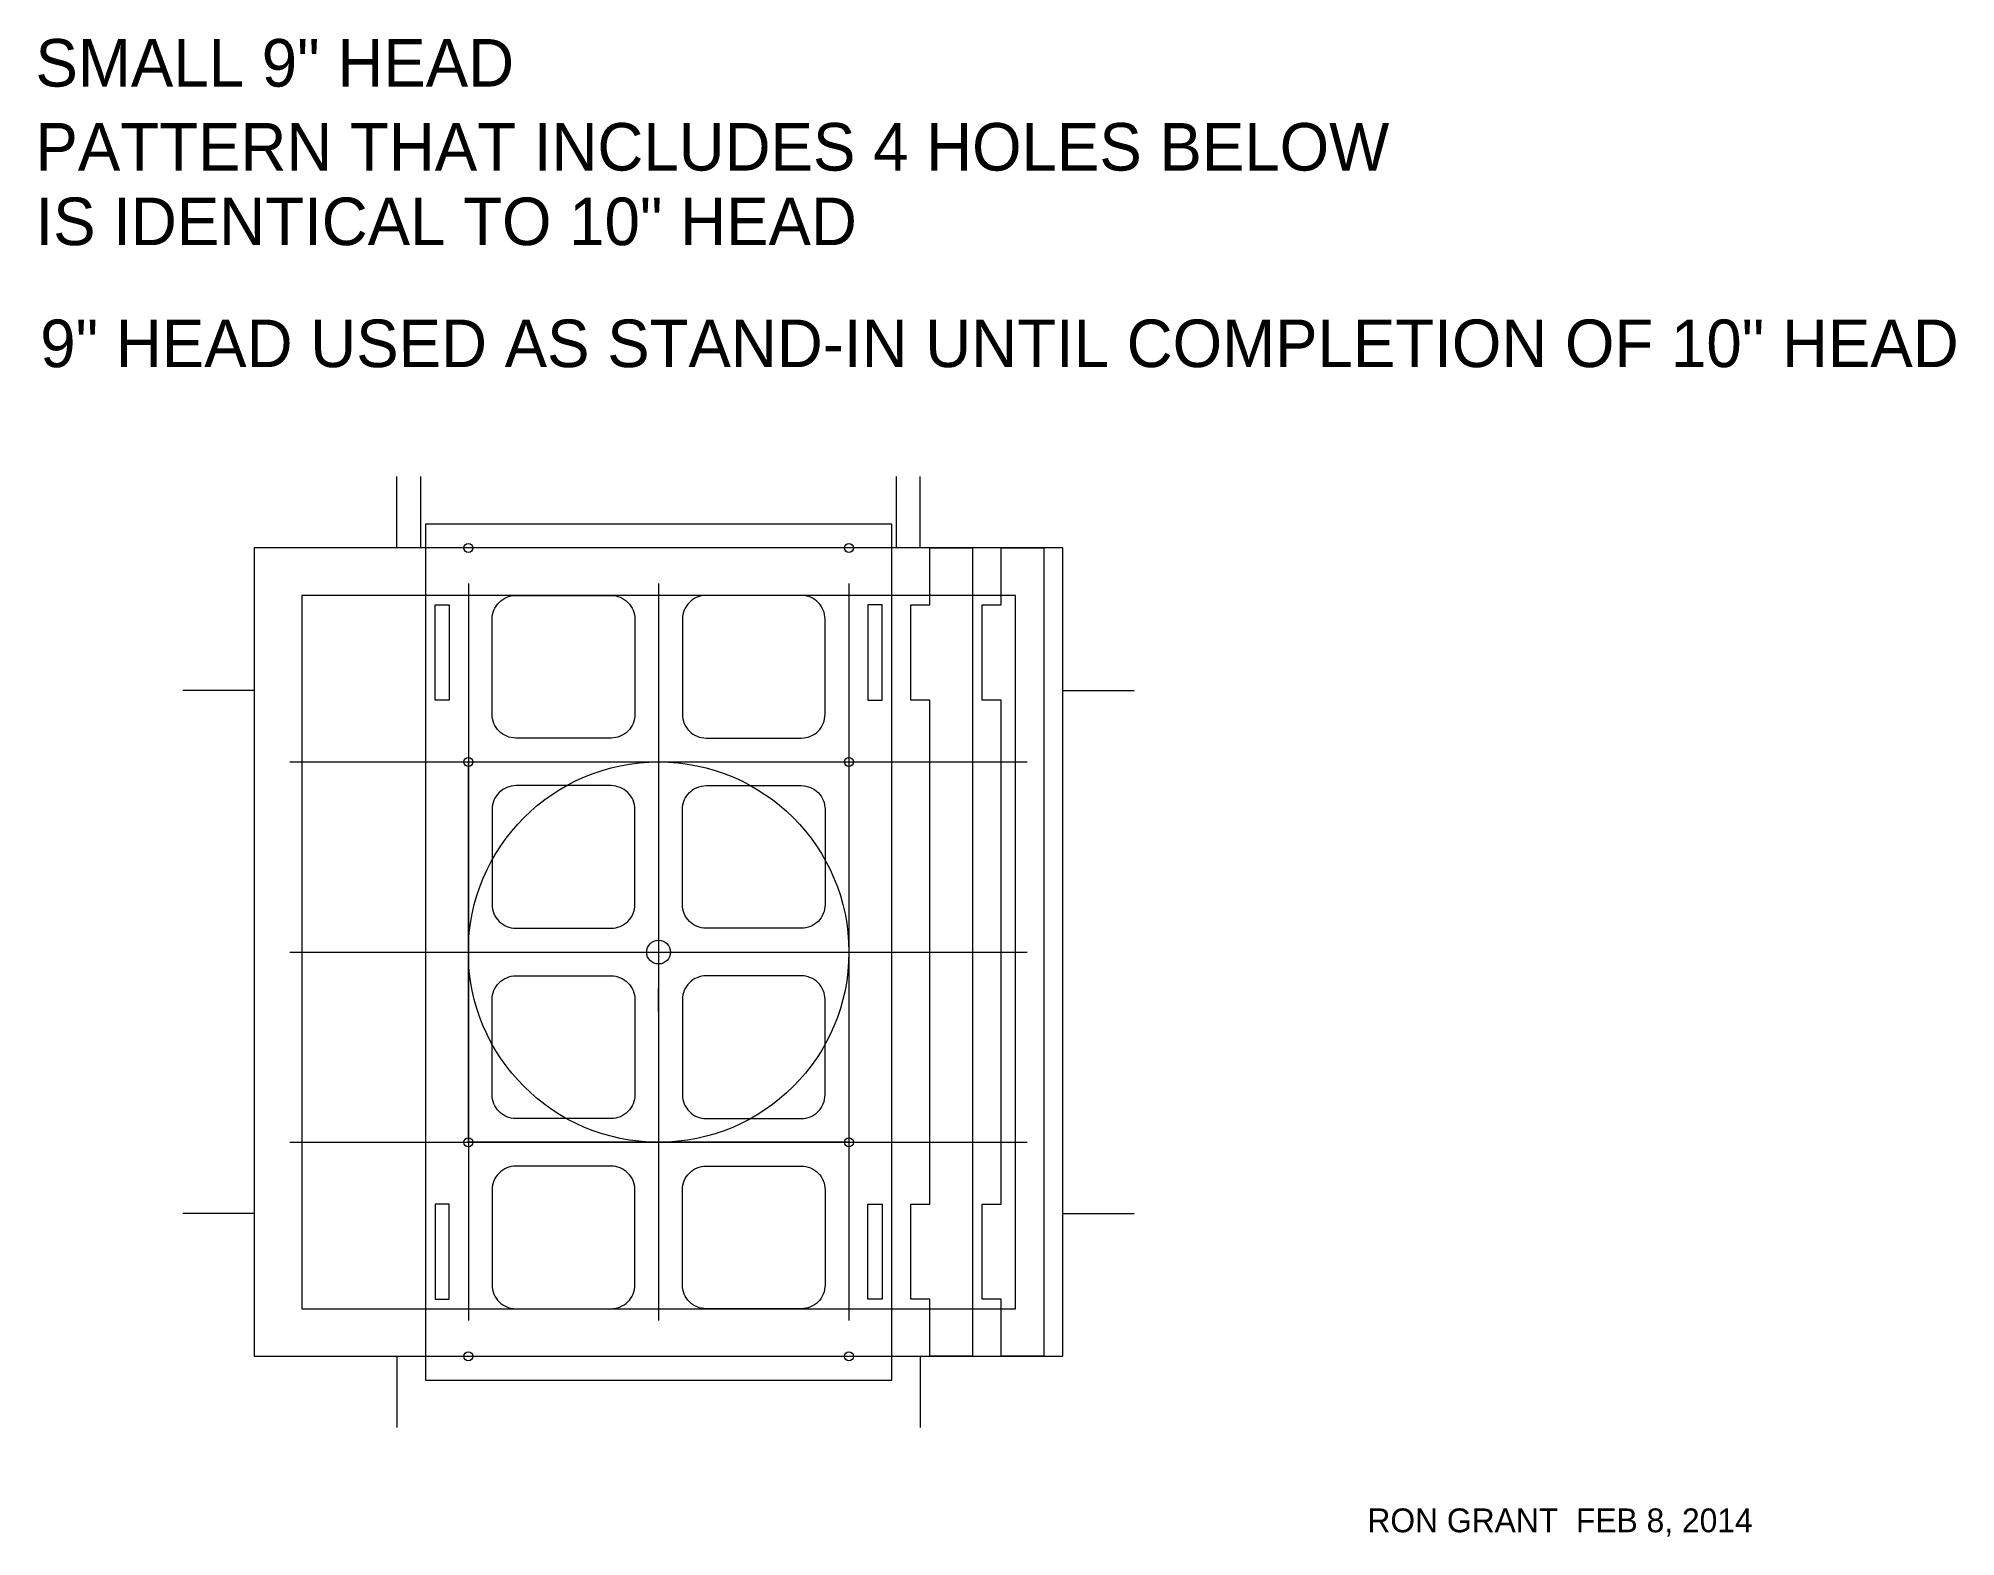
# Model space of a CAD drawing. Extents: x -4.1 to 16.1, y -1.9 to 13.9.
import ezdxf

# ---------------------------------------------------------------- set-up
doc = ezdxf.new("R2010")
doc.units = 0
doc.header["$MEASUREMENT"] = 0
doc.layers.add('holes', color=1, linetype='Continuous')
doc.layers.add('outline', color=3, linetype='Continuous')

msp = doc.modelspace()

# ---------------------------------------------------------------- linework, layer by layer
at = {"linetype": 'Continuous', "lineweight": 0, "flags": 128}
for points in [[(-0.3, 8.5), (-0.3, 9.25)], [(-0.05, 8.5), (-0.05, 9.25)], [(4.95, 8.5), (4.95, 9.25)], [(5.2, 8.5), (5.2, 9.25)], [(0.45, 8.125), (0.45, 0.375)], [(2.45, 8.125), (2.45, 0.375)], [(4.45, 8.125), (4.45, 0.375)], [(-1.8, 7), (-2.55, 7)], [(6.7, 7), (7.45, 7)], [(-1.425, 6.25), (6.325, 6.25)], [(0.45, 6.25), (4.45, 6.25), (4.45, 2.25), (0.45, 2.25), (0.45, 6.25)], [(-1.425, 4.25), (6.325, 4.25)], [(2.45, 3.625), (2.45, 3.862)], [(-1.425, 2.25), (6.325, 2.25)], [(-1.8, 1.5), (-2.55, 1.5)], [(6.7, 1.5), (7.45, 1.5)], [(-0.3, 0), (-0.3, -0.75)], [(5.2, 0), (5.2, -0.75)]]:
    msp.add_lwpolyline(points, dxfattribs=at)
for points in [[(-1.8, 0), (6.7, 0), (6.7, 8.5), (-1.8, 8.5)], [(-1.3, 0.5), (6.2, 0.5), (6.2, 8), (-1.3, 8)]]:
    msp.add_lwpolyline(points, close=True, dxfattribs=at)
at = {"linetype": 'Continuous', "lineweight": 0}
msp.add_circle((2.45, 4.25), 2, dxfattribs=at)
at = {"layer": 'holes', "linetype": 'Continuous', "lineweight": 0, "flags": 128}
for points in [[(0.1, 7.9), (0.25, 7.9), (0.25, 6.9), (0.1, 6.9)], [(4.8, 7.9), (4.65, 7.9), (4.65, 6.9), (4.8, 6.9)], [(0.1, 0.6), (0.25, 0.6), (0.25, 1.6), (0.1, 1.6)], [(4.8, 0.6), (4.65, 0.6), (4.65, 1.6), (4.8, 1.6)]]:
    msp.add_lwpolyline(points, close=True, dxfattribs=at)
for points in [[(0.95, 8), (1.95, 8, -0.414214), (2.2, 7.75), (2.2, 6.75, -0.414214), (1.95, 6.5), (0.95, 6.5, -0.414214), (0.7, 6.75), (0.7, 7.75, -0.414214)], [(3.95, 8), (2.95, 8, 0.414214), (2.7, 7.75), (2.7, 6.75, 0.414214), (2.95, 6.5), (3.95, 6.5, 0.414214), (4.2, 6.75), (4.2, 7.75, 0.414214)], [(0.95, 4.5), (1.95, 4.5, 0.414214), (2.2, 4.75), (2.2, 5.75, 0.414214), (1.95, 6), (0.95, 6, 0.414214), (0.7, 5.75), (0.7, 4.75, 0.414214)], [(3.95, 4.5), (2.95, 4.5, -0.414214), (2.7, 4.75), (2.7, 5.75, -0.414214), (2.95, 6), (3.95, 6, -0.414214), (4.2, 5.75), (4.2, 4.75, -0.414214)], [(0.95, 4), (1.95, 4, -0.414214), (2.2, 3.75), (2.2, 2.75, -0.414214), (1.95, 2.5), (0.95, 2.5, -0.414214), (0.7, 2.75), (0.7, 3.75, -0.414214)], [(3.95, 4), (2.95, 4, 0.414214), (2.7, 3.75), (2.7, 2.75, 0.414214), (2.95, 2.5), (3.95, 2.5, 0.414214), (4.2, 2.75), (4.2, 3.75, 0.414214)], [(0.95, 0.5), (1.95, 0.5, 0.414214), (2.2, 0.75), (2.2, 1.75, 0.414214), (1.95, 2), (0.95, 2, 0.414214), (0.7, 1.75), (0.7, 0.75, 0.414214)], [(3.95, 0.5), (2.95, 0.5, -0.414214), (2.7, 0.75), (2.7, 1.75, -0.414214), (2.95, 2), (3.95, 2, -0.414214), (4.2, 1.75), (4.2, 0.75, -0.414214)]]:
    msp.add_lwpolyline(points, format="xyb", close=True, dxfattribs=at)
at = {"layer": 'holes', "linetype": 'Continuous', "lineweight": 0}
for centre, radius in [((0.45, 8.5), 0.0475), ((4.45, 8.5), 0.0475), ((0.45, 6.25), 0.0475), ((4.45, 6.25), 0.0475), ((2.45, 4.25), 0.125), ((0.45, 2.25), 0.0475), ((4.45, 2.25), 0.0475), ((0.45, 0), 0.0475), ((4.45, 0), 0.0475)]:
    msp.add_circle(centre, radius, dxfattribs=at)
at = {"layer": 'outline', "linetype": 'Continuous', "lineweight": 0, "flags": 128}
for points in [[(4.9, -0.25), (4.9, 0), (4.9, 4.25), (4.9, 8.5), (4.9, 8.75), (0, 8.75), (0, 8.5), (0, 4.25), (0, 0), (0, -0.25)], [(5.6, 0), (5.3, 0), (5.3, 0.6), (5.1, 0.6), (5.1, 1.6), (5.3, 1.6), (5.3, 6.9), (5.1, 6.9), (5.1, 7.9), (5.3, 7.9), (5.3, 8.5), (5.75, 8.5), (5.75, 8.15), (5.75, 0)], [(6.35, 0), (6.05, 0), (6.05, 0.6), (5.85, 0.6), (5.85, 1.6), (6.05, 1.6), (6.05, 6.9), (5.85, 6.9), (5.85, 7.9), (6.05, 7.9), (6.05, 8.5), (6.5, 8.5), (6.5, 8.15), (6.5, 0)]]:
    msp.add_lwpolyline(points, close=True, dxfattribs=at)
msp.add_lwpolyline([(4.9, 0)], dxfattribs=at)

# ---------------------------------------------------------------- texts
at = {"linetype": 'Continuous', "lineweight": 0}
for s, height, p in [('SMALL 9" HEAD', 0.5, (-4.1, 13.35)), ('PATTERN THAT INCLUDES 4 HOLES BELOW', 0.5, (-4.1, 12.467)), ('IS IDENTICAL TO 10" HEAD', 0.5, (-4.1, 11.683)), ('RON GRANT  FEB 8, 2014', 0.25, (9.9, -1.85))]:
    msp.add_text(s, height=height, dxfattribs=at).set_placement(p)
msp.add_text('9" HEAD USED AS STAND-IN UNTIL COMPLETION OF 10" HEAD', height=0.5, rotation=0.0028, dxfattribs=at).set_placement((-4.05, 10.4))

doc.saveas('drawing.dxf')
